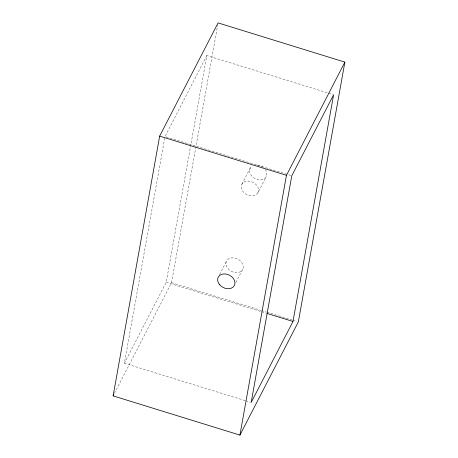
<?xml version="1.0" encoding="UTF-8"?>
<svg xmlns="http://www.w3.org/2000/svg" width="458" height="458" viewBox="0 0 458 458"><rect width="100%" height="100%" fill="white"/><g stroke="black" fill="none" stroke-linecap="round" stroke-linejoin="round"><path stroke-width="0.34" stroke-dasharray="2.29 1.72" d="M245.041 400.584L124.387 363.263L164.88 137.245M124.387 363.263L166.202 282.243L206.827 55.515L332.932 94.525M114.426 393.353L171.544 282.689L217.71 25.013M206.827 55.515L165.006 136.541L291.116 175.546M241.939 184.133L250.245 168.046M257.877 192.847A9.086 6.91 27.3 0 0 248.889 181.11A9.086 6.91 27.3 0 0 242.963 191.507A9.086 6.91 27.3 0 0 257.877 192.847L266.184 176.759M219.594 274.497L226.618 260.888M235.853 282.597L242.557 269.602A9.086 6.91 27.3 0 0 233.569 257.865A9.086 6.91 27.3 0 0 227.643 268.268A9.086 6.91 27.3 0 0 242.557 269.602M171.544 282.689L260.842 310.306M261.524 310.518L266.298 311.995M266.98 312.207L292.198 320.01M292.88 320.216L296.973 321.482M166.202 282.243L260.957 311.549M261.638 311.761L266.407 313.238M245.723 400.796L250.492 402.273M265.159 169.38A9.086 6.91 27.3 0 1 263.602 179.089A9.086 6.91 27.3 0 1 251.579 175.815A9.086 6.91 27.3 0 1 252.438 165.916M257.19 165.023A9.086 6.91 27.3 0 1 262.646 167.015"/><path stroke-width="0.69" d="M113.12 395.884L159.665 136.095L218.088 22.9L344.88 62.116L298.335 321.905L239.912 435.1L113.12 395.884L113.773 394.619M239.912 435.1L286.456 175.311L344.88 62.116M292.994 321.459L333.613 94.737L291.798 175.757L251.173 402.485L292.994 321.459L267.088 313.449M159.665 136.095L286.456 175.311M219.342 284.349A9.086 6.91 27.3 0 0 234.256 285.689A9.086 6.91 27.3 0 0 225.262 273.953A9.086 6.91 27.3 0 0 219.342 284.349"/></g></svg>
